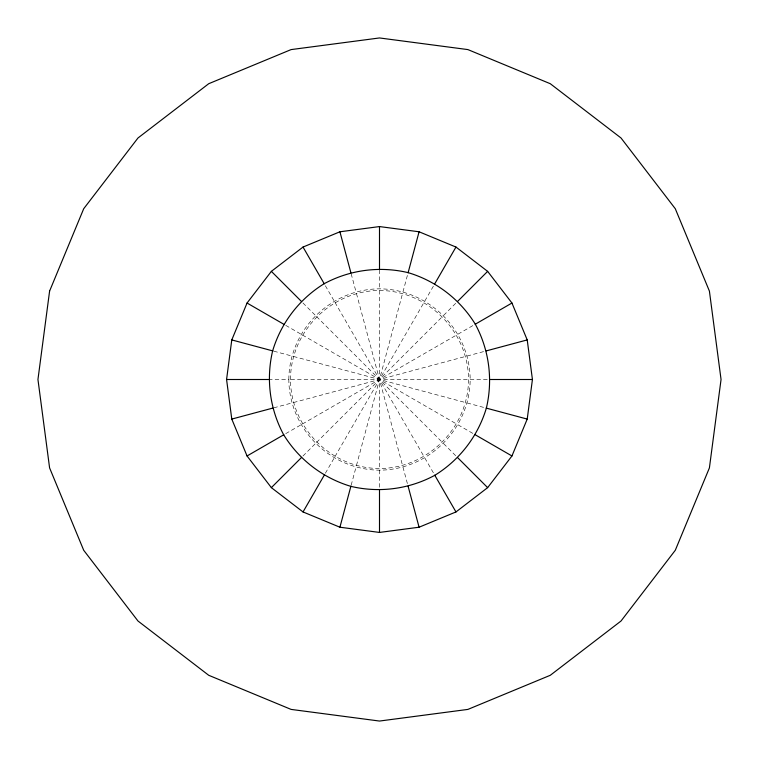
<?xml version="1.0" encoding="UTF-8"?>
<svg xmlns="http://www.w3.org/2000/svg" width="759" height="759" viewBox="0 0 759 759"><rect width="100%" height="100%" fill="white"/><g stroke="black" fill="none" stroke-linecap="round" stroke-linejoin="round"><path stroke-width="0.57" stroke-dasharray="3.79 2.85" d="M288.828 379.5C289.179 330.137 330.137 289.179 379.5 288.828C428.863 289.179 469.821 330.137 470.172 379.5C469.821 428.863 428.863 469.821 379.5 470.172C330.137 469.821 289.179 428.863 288.828 379.5L270.043 379.5M290.479 379.5C290.631 331.275 331.275 290.631 379.5 290.479C427.725 290.631 468.369 331.275 468.521 379.5C468.369 427.725 427.725 468.369 379.5 468.521C331.275 468.369 290.631 427.725 290.479 379.5L468.521 379.5M351.17 485.229L356.037 467.079M356.455 465.495L402.545 293.505M402.963 291.921L407.83 273.771M325.355 473.274L334.169 458.019M334.985 456.595L424.015 302.405M424.831 300.981L433.645 285.726M302.936 456.064L315.383 443.617M316.55 442.45L442.45 316.55M443.617 315.383L456.064 302.936M285.726 433.645L300.981 424.831M302.405 424.015L456.595 334.985M458.019 334.169L473.274 325.355M273.771 407.83L291.921 402.963M293.505 402.545L465.495 356.455M467.079 356.037L485.229 351.17M470.172 379.5L488.957 379.5M273.771 351.17L291.921 356.037M293.505 356.455L465.495 402.545M467.079 402.963L485.229 407.83M285.726 325.355L300.981 334.169M302.405 334.985L456.595 424.015M458.019 424.831L473.274 433.645M302.936 302.936L315.383 315.383M316.55 316.55L442.45 442.45M443.617 443.617L456.064 456.064M325.355 285.726L334.169 300.981M334.985 302.405L424.015 456.595M424.831 458.019L433.645 473.274M351.17 273.771L356.037 291.921M356.455 293.505L402.545 465.495M402.963 467.079L407.83 485.229M379.5 270.043L379.5 288.828M379.5 290.479L379.5 468.521M379.5 470.172L379.5 488.957"/><path stroke-width="1.14" d="M226.571 379.5L231.78 339.918L247.054 303.031L271.361 271.361L303.031 247.054L339.918 231.78L379.5 226.571L419.082 231.78L455.969 247.054L487.639 271.361L511.946 303.031L527.22 339.918L532.429 379.5L527.22 419.082L511.946 455.969L487.639 487.639L455.969 511.946L419.082 527.22L379.5 532.429L339.918 527.22L303.031 511.946L271.361 487.639L247.054 455.969L231.78 419.082L226.571 379.5L269.056 379.5M339.918 527.22L350.914 486.177M408.086 272.823L419.082 231.78M303.031 511.946L324.283 475.143M434.717 283.857L455.969 247.054M271.361 487.639L301.408 457.592M457.592 301.408L487.639 271.361M247.054 455.969L283.857 434.717M475.143 324.283L511.946 303.031M231.78 419.082L272.823 408.086M486.177 350.914L527.22 339.918M489.944 379.5L532.429 379.5M231.78 339.918L272.823 350.914M486.177 408.086L527.22 419.082M247.054 303.031L283.857 324.283M475.143 434.717L511.946 455.969M271.361 271.361L301.408 301.408M457.592 457.592L487.639 487.639M303.031 247.054L324.283 283.857M434.717 475.143L455.969 511.946M339.918 231.78L350.914 272.823M408.086 486.177L419.082 527.22M379.5 226.571L379.5 269.056M379.5 489.944L379.5 532.429M49.591 291.105L37.95 379.5L49.591 467.895L83.708 550.275L137.986 621.014L208.725 675.292L291.105 709.409L379.5 721.05L467.895 709.409L550.275 675.292L621.014 621.014L675.292 550.275L709.409 467.895L721.05 379.5L709.409 291.105L675.292 208.725L621.014 137.986L550.275 83.708L467.895 49.591L379.5 37.95L291.105 49.591L208.725 83.708L137.986 137.986L83.708 208.725L49.591 291.105M272.642 350.867C265.897 379.282 269.834 409.12 283.695 434.812C299.018 459.669 322.898 477.99 350.867 486.358C379.282 493.103 409.12 489.166 434.812 475.305C459.669 459.982 477.99 436.102 486.358 408.133C493.103 379.718 489.166 349.88 475.305 324.188C459.982 299.331 436.102 281.01 408.133 272.642C379.718 265.897 349.88 269.834 324.188 283.695C299.331 299.018 281.01 322.898 272.642 350.867"/></g></svg>
